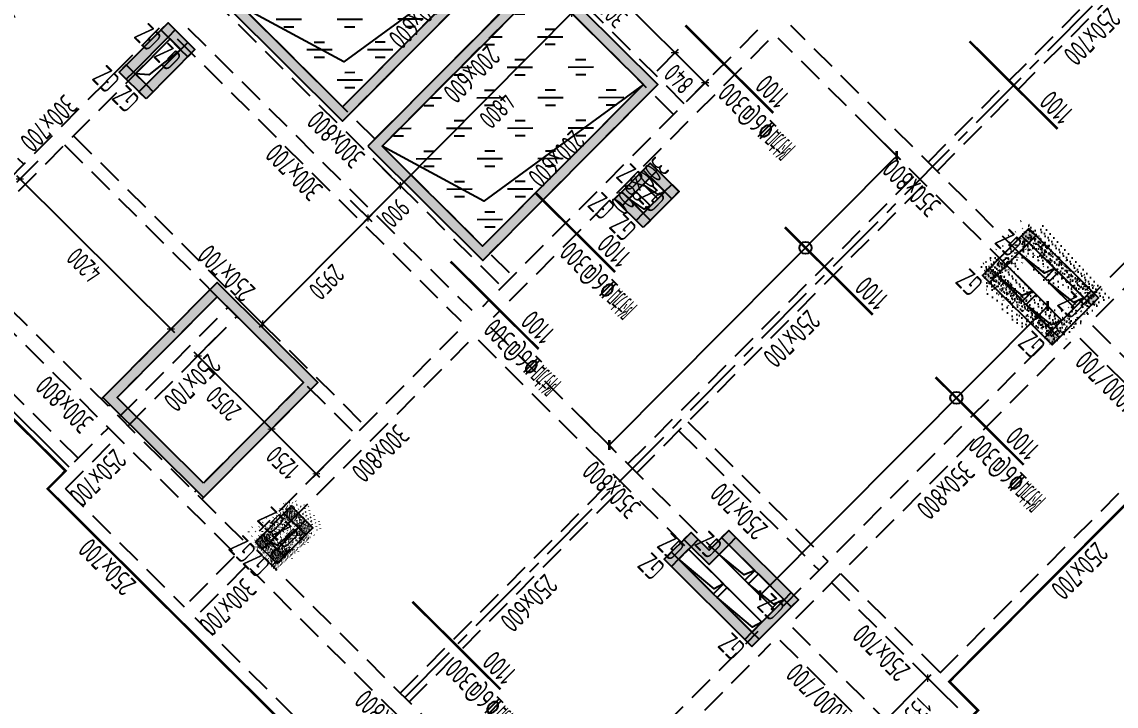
# Model space of a CAD drawing. Extents: x 517450926 to 520131079, y 3499134486 to 3500888201.
# Drawn here: x 518549581 to 518571178, y 3500276105 to 3500289607 of the extents above; entities that cross this region are included whole.
import ezdxf
from ezdxf.enums import TextEntityAlignment as Align

# ---------------------------------------------------------------- set-up
doc = ezdxf.new("R2010")
doc.units = 0
doc.header["$LTSCALE"] = 1000
doc.header["$MEASUREMENT"] = 0
doc.linetypes.add('CENTER', pattern=[2, 1.25, -0.25, 0.25, -0.25])
doc.linetypes.add('DASHED', pattern=[0.75, 0.5, -0.25])
doc.layers.get('0').update_dxf_attribs({"linetype": 'CONTINUOUS'})
doc.layers.get('Defpoints').update_dxf_attribs({"color": 2, "linetype": 'CONTINUOUS'})
for name, color, linetype in [('S_AXIS', 8, 'CENTER'), ('S_AXIS_DIMS', 3, 'CONTINUOUS'), ('S_BEAM', 4, 'DASHED'), ('S_BEAM_SECD_TEXT_HORZ', 9, 'CONTINUOUS'), ('S_BEAM_TEXT_HORZ', 7, 'CONTINUOUS'), ('S_BEAM_TEXT_VERT', 41, 'CONTINUOUS'), ('S_COLU', 2, 'CONTINUOUS'), ('S_COLU_HACH', 15, 'CONTINUOUS'), ('S_COLU_TEXT', 7, 'CONTINUOUS'), ('S_DETL', 7, 'CONTINUOUS'), ('S_DETL_HACH', 254, 'CONTINUOUS'), ('S_FLOR_ENHN', 91, 'DASHED'), ('S_FLOR_TEXT', 51, 'CONTINUOUS'), ('S_HOLE', 201, 'CONTINUOUS'), ('S_PLAN_HACH', 254, 'CONTINUOUS'), ('S_PLAN_REIN', 1, 'CONTINUOUS')]:
    doc.layers.add(name, color=color, linetype=linetype)
doc.styles.add('TH-STYLE3', font='tssdeng.shx', dxfattribs={"width": 0.7, "bigfont": 'tssdchn.shx'})
doc.styles.add('样式 1', font='Tssdeng.shx', dxfattribs={"width": 0.7, "bigfont": 'Tssdchn.shx'})
doc.dimstyles.new('TSSD_100_100', dxfattribs={"dimtxt": 375, "dimasz": 100, "dimexe": 100, "dimexo": 0, "dimgap": 125, "dimtad": 1, "dimdec": 1, "dimdsep": 46, "dimtxsty": 'TH-STYLE3', "dimblk": 'ARCHTICK', "dimcen": -100, "dimdle": 100, "dimclrt": 7, "dimadec": 0, "dimazin": 0, "dimtfac": 1, "dimtdec": 1, "dimtix": 1, "dimtmove": 2, "dimatfit": 3, "dimldrblk": 'ARCHTICK', "dimfxl": 500, "dimfxlon": 1, "dimtolj": 1, "dimtzin": 0, "dimarcsym": 0})
doc.dimstyles.new('TSSD_100_100$0', dxfattribs={"dimtxt": 300, "dimasz": 100, "dimexe": 100, "dimexo": 250, "dimgap": 100, "dimtad": 1, "dimdec": 0, "dimzin": 0, "dimdsep": 46, "dimtxsty": 'TH-STYLE3', "dimblk": '_tsdbk', "dimcen": 0, "dimdle": 100, "dimclrt": 7, "dimadec": 1, "dimazin": 0, "dimtfac": 1, "dimtdec": 0, "dimtix": 1, "dimtmove": 2, "dimatfit": 3, "dimldrblk": '_tsdbk', "dimfxl": 1, "dimtolj": 1, "dimtzin": 0, "dimarcsym": 0})
pattern_1 = [(49.99999999999999, (-4138.909421205521, -3263.730762004852), (71.72601826007536, -6.275213498259504), [7.5, -82.5]), (355, (-4138.909421205521, -3263.730762004852), (-13.8751333613, 75.21921337000119), [6, -66]), (100.45144446, (-4132.93225312233, -3264.253695964813), (57.8508846727112, 68.94399909686294), [6.374019199999998, -70.11421119999997]), (46.18420000000002, (-4138.909421205521, -3243.730761528015), (106.7241330671573, -16.55192807930766), [11.25, -123.75]), (96.63563549, (-4130.015746593475, -3245.110092639923), (93.46619456742285, 97.41186007745506), [9.5610342, -105.171376]), (351.1841639899999, (-4138.909421205521, -3243.730761528015), (93.46619450547733, 97.41186002699904), [9, -99.0000001]), (20.99999999999998, (-4128.909420967102, -3248.730761528015), (59.69070521184618, -40.2618890665339), [7.5, -82.5]), (326.0000000000001, (-4128.909420967102, -3248.730761528015), (24.33153319215817, 72.5150045046853), [6, -66]), (71.45144473999999, (-4123.935195684433, -3252.085919380188), (84.02223767299711, 32.25311528063538), [6.374019000000001, -70.1142112]), (37.50000000000001, (-4138.909421205521, -3263.730762004852), (1.215985531729071, 33.28938538313115), [0, -65.19999999999999, 0, -67, 0, -66.25]), (7.499999999999987, (-4138.909421205521, -3263.730762004852), (26.30695374421486, 39.44117118823603), [0, -38.2, 0, -63.7, 0, -25.25]), (327.4999999999999, (-4161.209421157837, -3263.730761528015), (53.38224361724092, -2.255487173437977), [0, -25, 0, -78, 0, -103.5]), (317.5, (-4171.209421157837, -3263.730761528015), (58.31861693423862, 10.01049823323177), [0, -32.49999999999999, 0, -51.79999999999999, 0, -73.49999999999999])]

# ---------------------------------------------------------------- blocks, each defined once
blk = doc.blocks.new('_ArchTick')
at = {"color": 0, "const_width": 0.25}
blk.add_lwpolyline([(-0.5303300858904549, -0.5303300858895454), (0.5303300858904549, 0.5303300858895454)], dxfattribs=at)
blk = doc.blocks.new('*D239')
at = {"layer": 'Defpoints', "color": 0, "transparency": 16777216}
for p in [(518567458.8843529, 3500276657.563601), (518568090.3897405, 3500276029.516032), (518567138.4198029, 3500275072.304867)]:
    blk.add_point(p, dxfattribs=at)
at = {"layer": 'S_AXIS_DIMS', "color": 0, "lineweight": -2, "transparency": 16777216}
for p, q in [((518566436.3981223, 3500275629.447905), (518567529.4006443, 3500276728.468132)), ((518567813.4070082, 3500276304.98214), (518567387.979821, 3500276728.079893)), ((518566861.4370704, 3500275347.770975), (518566436.0098832, 3500275770.868729))]:
    blk.add_line(p, q, dxfattribs=at)
at = {"layer": 'S_AXIS_DIMS', "color": 0, "lineweight": -2, "transparency": 16777216, "xscale": 100, "yscale": 100, "zscale": 100}
for p, rotation in [((518567458.8843522, 3500276657.563601), 45.15729226536542), ((518566506.9144144, 3500275700.352436), 225.1572922653654)]:
    blk.add_blockref('_ArchTick', p, dxfattribs=dict(at, rotation=rotation))
at = {"layer": 'S_AXIS_DIMS', "color": 7, "transparency": 16777216, "insert": (518567204.4760432, 3500275958.594605), "char_height": 375, "attachment_point": 5, "rotation": 225.15729226536544, "style": 'TH-STYLE3'}
blk.add_mtext('\\A1;1350', dxfattribs=at)
blk = doc.blocks.new('*D276')
at = {"layer": 'Defpoints', "color": 0, "transparency": 16777216}
for p in [(518554953.1363912, 3500282020.209068), (518554505.8648322, 3500281570.474982), (518555839.4429374, 3500281138.75551)]:
    blk.add_point(p, dxfattribs=at)
at = {"layer": 'S_AXIS_DIMS', "color": 0, "lineweight": -2, "transparency": 16777216}
for p, q in [((518554858.4462929, 3500281924.997638), (518554435.3485398, 3500281499.570451)), ((518555463.0759089, 3500280618.505132), (518554434.9603009, 3500281640.991275)), ((518555744.7528386, 3500281043.54408), (518555321.6550856, 3500280618.116893))]:
    blk.add_line(p, q, dxfattribs=at)
at = {"layer": 'S_AXIS_DIMS', "color": 0, "lineweight": -2, "transparency": 16777216, "xscale": 100, "yscale": 100, "zscale": 100}
for p, rotation in [((518554505.8648322, 3500281570.474982), 135.1572922659514), ((518555392.1713779, 3500280689.021424), 315.1572922659514)]:
    blk.add_blockref('_ArchTick', p, dxfattribs=dict(at, rotation=rotation))
at = {"layer": 'S_AXIS_DIMS', "color": 7, "transparency": 16777216, "insert": (518554728.6546919, 3500280908.171543), "char_height": 375, "attachment_point": 5, "rotation": 135.1572922659514, "style": 'TH-STYLE3'}
blk.add_mtext('\\A1;1250', dxfattribs=at)
blk = doc.blocks.new('*D277')
at = {"layer": 'Defpoints', "color": 0, "transparency": 16777216}
for p in [(518553499.5934885, 3500283465.793071), (518553052.3219197, 3500283016.058975), (518554953.1363912, 3500282020.209068)]:
    blk.add_point(p, dxfattribs=at)
at = {"layer": 'S_AXIS_DIMS', "color": 0, "lineweight": -2, "transparency": 16777216}
for p, q in [((518553404.9033804, 3500283370.581631), (518552981.8056276, 3500282945.154444)), ((518554576.7693534, 3500281499.95868), (518552981.4173884, 3500283086.575267)), ((518554858.4462831, 3500281924.997628), (518554435.3485303, 3500281499.570441))]:
    blk.add_line(p, q, dxfattribs=at)
at = {"layer": 'S_AXIS_DIMS', "color": 0, "lineweight": -2, "transparency": 16777216, "xscale": 100, "yscale": 100, "zscale": 100}
for p, rotation in [((518553052.3219197, 3500283016.058975), 135.1572922659514), ((518554505.8648224, 3500281570.474973), 315.1572922659514)]:
    blk.add_blockref('_ArchTick', p, dxfattribs=dict(at, rotation=rotation))
at = {"layer": 'S_AXIS_DIMS', "color": 7, "transparency": 16777216, "insert": (518553558.7299578, 3500282071.690314), "char_height": 375, "attachment_point": 5, "rotation": 135.1572922659514, "style": 'TH-STYLE3'}
blk.add_mtext('\\A1;2050', dxfattribs=at)
blk = doc.blocks.new('*D278')
at = {"layer": 'Defpoints', "color": 0, "transparency": 16777216}
for p in [(518549895.1291022, 3500286861.138081), (518552873.1194119, 3500283899.453811), (518552520.537956, 3500283544.931159)]:
    blk.add_point(p, dxfattribs=at)
at = {"layer": 'S_AXIS_DIMS', "color": 0, "lineweight": -2, "transparency": 16777216}
for p, q in [((518549895.1291022, 3500286861.138081), (518549472.0313544, 3500286435.710899)), ((518549471.6431155, 3500286577.131722), (518552591.4424872, 3500283474.414867)), ((518552873.1194119, 3500283899.453811), (518552450.0216639, 3500283474.026628))]:
    blk.add_line(p, q, dxfattribs=at)
at = {"layer": 'S_AXIS_DIMS', "color": 0, "lineweight": -2, "transparency": 16777216, "xscale": 100, "yscale": 100, "zscale": 100}
for p, rotation in [((518549542.5476465, 3500286506.61543), 135.1572922659514), ((518552520.537956, 3500283544.931159), 315.1572922659514)]:
    blk.add_blockref('_ArchTick', p, dxfattribs=dict(at, rotation=rotation))
at = {"layer": 'S_AXIS_DIMS', "color": 7, "transparency": 16777216, "insert": (518550811.1793885, 3500284804.196635), "char_height": 375, "attachment_point": 5, "rotation": 135.1572922659514, "style": 'TH-STYLE3'}
blk.add_mtext('\\A1;4200', dxfattribs=at)
blk = doc.blocks.new('*D279')
at = {"layer": 'Defpoints', "color": 0, "transparency": 16777216}
for p in [(518562470.8634, 3500288997.88522), (518561848.5714092, 3500288372.167099), (518562444.1619501, 3500287779.837726)]:
    blk.add_point(p, dxfattribs=at)
at = {"layer": 'S_AXIS_DIMS', "color": 0, "lineweight": -2, "transparency": 16777216}
for p, q in [((518562118.281939, 3500288643.362564), (518562541.3796921, 3500289068.789751)), ((518563137.3584712, 3500288335.039555), (518562399.9588687, 3500289068.401512)), ((518562713.872479, 3500288051.033191), (518563136.970232, 3500288476.460378))]:
    blk.add_line(p, q, dxfattribs=at)
at = {"layer": 'S_AXIS_DIMS', "color": 0, "lineweight": -2, "transparency": 16777216, "xscale": 100, "yscale": 100, "zscale": 100}
for p, rotation in [((518562470.8634, 3500288997.88522), 135.1572922659514), ((518563066.4539399, 3500288405.555846), 315.1572922659514)]:
    blk.add_blockref('_ArchTick', p, dxfattribs=dict(at, rotation=rotation))
at = {"layer": 'S_AXIS_DIMS', "color": 7, "transparency": 16777216, "insert": (518562548.2952569, 3500288480.143873), "char_height": 375, "attachment_point": 5, "rotation": 135.1572922659514, "style": 'TH-STYLE3'}
blk.add_mtext('\\A1;840', dxfattribs=at)
blk = doc.blocks.new('*D280')
at = {"layer": 'Defpoints', "color": 0, "transparency": 16777216}
for p in [(518560343.7274613, 3500291113.373983), (518559721.4354727, 3500290487.655864), (518561848.5714071, 3500288372.167103)]:
    blk.add_point(p, dxfattribs=at)
at = {"layer": 'S_AXIS_DIMS', "color": 0, "lineweight": -2, "transparency": 16777216}
for p, q in [((518559991.1460006, 3500290758.851328), (518560414.2437534, 3500291184.278515)), ((518562541.7679257, 3500288927.368929), (518560272.8229301, 3500291183.890276)), ((518562118.2819338, 3500288643.362565), (518562541.3796866, 3500289068.789752))]:
    blk.add_line(p, q, dxfattribs=at)
at = {"layer": 'S_AXIS_DIMS', "color": 0, "lineweight": -2, "transparency": 16777216, "xscale": 100, "yscale": 100, "zscale": 100}
for p, rotation in [((518560343.7274613, 3500291113.373983), 135.1572922659514), ((518562470.8633945, 3500288997.885221), 315.1572922659514)]:
    blk.add_blockref('_ArchTick', p, dxfattribs=dict(at, rotation=rotation))
at = {"layer": 'S_AXIS_DIMS', "color": 7, "transparency": 16777216, "insert": (518561186.9320149, 3500289834.052942), "char_height": 375, "attachment_point": 5, "rotation": 135.1572922659514, "style": 'TH-STYLE3'}
blk.add_mtext('\\A1;3000', dxfattribs=at)
blk = doc.blocks.new('*D282')
at = {"layer": 'Defpoints', "color": 0, "transparency": 16777216}
for p in [(518556465.2288954, 3500286956.3669), (518557049.0493612, 3500286375.743154), (518556114.2003956, 3500286036.16095)]:
    blk.add_point(p, dxfattribs=at)
at = {"layer": 'S_AXIS_DIMS', "color": 0, "lineweight": -2, "transparency": 16777216}
for p, q in [((518556694.5267041, 3500286728.324615), (518557119.953891, 3500286305.226862)), ((518556343.8864398, 3500285666.697844), (518557119.5656521, 3500286446.647685)), ((518556114.2003942, 3500286036.160949), (518556485.3072631, 3500285667.086082))]:
    blk.add_line(p, q, dxfattribs=at)
at = {"layer": 'S_AXIS_DIMS', "color": 0, "lineweight": -2, "transparency": 16777216, "xscale": 100, "yscale": 100, "zscale": 100}
for p, rotation in [((518557049.0493598, 3500286375.743154), 45.15729226595141), ((518556414.4027319, 3500285737.602375), 225.1572922659514)]:
    blk.add_blockref('_ArchTick', p, dxfattribs=dict(at, rotation=rotation))
at = {"layer": 'S_AXIS_DIMS', "color": 7, "transparency": 16777216, "insert": (518556953.3027065, 3500285836.309351), "char_height": 375, "attachment_point": 5, "rotation": 225.1572922659514, "style": 'TH-STYLE3'}
blk.add_mtext('\\A1;900', dxfattribs=at)
blk = doc.blocks.new('*D283')
at = {"layer": 'Defpoints', "color": 0, "transparency": 16777216}
for p in [(518559850.0109386, 3500290359.784417), (518560433.8314097, 3500289779.160666), (518556465.2288954, 3500286956.3669)]:
    blk.add_point(p, dxfattribs=at)
at = {"layer": 'S_AXIS_DIMS', "color": 0, "lineweight": -2, "transparency": 16777216}
for p, q in [((518560079.3087525, 3500290131.742126), (518560504.7359395, 3500289708.644373)), ((518556978.5330729, 3500286304.838618), (518560504.3477004, 3500289850.065197)), ((518556694.5267093, 3500286728.32461), (518557119.9538963, 3500286305.226856))]:
    blk.add_line(p, q, dxfattribs=at)
at = {"layer": 'S_AXIS_DIMS', "color": 0, "lineweight": -2, "transparency": 16777216, "xscale": 100, "yscale": 100, "zscale": 100}
for p, rotation in [((518560433.8314083, 3500289779.160666), 45.15729226595141), ((518557049.049365, 3500286375.743149), 225.1572922659514)]:
    blk.add_blockref('_ArchTick', p, dxfattribs=dict(at, rotation=rotation))
at = {"layer": 'S_AXIS_DIMS', "color": 7, "transparency": 16777216, "insert": (518558963.0170469, 3500287857.088494), "char_height": 375, "attachment_point": 5, "rotation": 225.1572922659514, "style": 'TH-STYLE3'}
blk.add_mtext('\\A1;4800', dxfattribs=at)
blk = doc.blocks.new('*D289')
at = {"layer": 'Defpoints', "color": 0, "transparency": 16777216}
for p in [(518555802.6517954, 3500286346.00366), (518553722.4211717, 3500284254.319985), (518554334.1721113, 3500283645.918698)]:
    blk.add_point(p, dxfattribs=at)
at = {"layer": 'S_AXIS_DIMS', "color": 0, "lineweight": -2, "transparency": 16777216}
for p, q in [((518556059.8800778, 3500286090.183834), (518556485.307265, 3500285667.086082)), ((518556484.9190261, 3500285808.506905), (518554263.655818, 3500283575.014167)), ((518553979.6494541, 3500283998.500159), (518554405.0766413, 3500283575.402407))]:
    blk.add_line(p, q, dxfattribs=at)
at = {"layer": 'S_AXIS_DIMS', "color": 0, "lineweight": -2, "transparency": 16777216, "xscale": 100, "yscale": 100, "zscale": 100}
for p, rotation in [((518556414.4027338, 3500285737.602374), 45.15729226595141), ((518554334.1721101, 3500283645.918698), 225.1572922659514)]:
    blk.add_blockref('_ArchTick', p, dxfattribs=dict(at, rotation=rotation))
at = {"layer": 'S_AXIS_DIMS', "color": 7, "transparency": 16777216, "insert": (518555595.8640826, 3500284471.397123), "char_height": 375, "attachment_point": 5, "rotation": 225.1572922659514, "style": 'TH-STYLE3'}
blk.add_mtext('\\A1;2950', dxfattribs=at)
blk = doc.blocks.new('_tsdbk')
blk.add_line((-1, 0), (0, 0))
at = {"const_width": 0.5}
blk.add_lwpolyline([(-0.7000000000000001, -0.7000000000000001), (0.7000000000000001, 0.7000000000000001)], dxfattribs=at)
blk = doc.blocks.new('*D395')
at = {"layer": 'Defpoints', "color": 0, "transparency": 16777216}
for p in [(518569064.7055166, 3500284756.671466), (518569826.6729677, 3500283998.876348), (518563390.0833151, 3500279050.805443)]:
    blk.add_point(p, dxfattribs=at)
at = {"layer": 'S_FLOR_TEXT', "color": 0, "lineweight": -2, "transparency": 16777216}
for p, q in [((518569241.9668639, 3500284580.380755), (518569897.5775065, 3500283928.360065)), ((518564222.5670507, 3500278363.914864), (518569756.1566832, 3500283927.971809)), ((518563567.3446627, 3500278874.514732), (518564222.9553053, 3500278222.49404))]:
    blk.add_line(p, q, dxfattribs=at)
at = {"layer": 'S_FLOR_TEXT', "color": 0, "lineweight": -2, "transparency": 16777216, "xscale": 100, "yscale": 100, "zscale": 100}
for p, rotation in [((518569826.6729677, 3500283998.876348), 45.1572985824271), ((518564152.0507665, 3500278293.010325), 225.1572985824271)]:
    blk.add_blockref('_tsdbk', p, dxfattribs=dict(at, rotation=rotation))
blk = doc.blocks.new('*D396')
at = {"layer": 'Defpoints', "color": 0, "transparency": 16777216}
for p in [(518566086.7152133, 3500287718.35574), (518566848.6826651, 3500286960.560622), (518560412.0930121, 3500282012.489717)]:
    blk.add_point(p, dxfattribs=at)
at = {"layer": 'S_FLOR_TEXT', "color": 0, "lineweight": -2, "transparency": 16777216}
for p, q in [((518566263.9765608, 3500287542.065029), (518566919.5872042, 3500286890.044337)), ((518561244.5767484, 3500281325.599137), (518566778.1663809, 3500286889.656083)), ((518560589.3543596, 3500281836.199006), (518561244.965003, 3500281184.178314))]:
    blk.add_line(p, q, dxfattribs=at)
at = {"layer": 'S_FLOR_TEXT', "color": 0, "lineweight": -2, "transparency": 16777216, "xscale": 100, "yscale": 100, "zscale": 100}
for p, rotation in [((518566848.6826651, 3500286960.560622), 45.1572985824271), ((518561174.0604639, 3500281254.694598), 225.1572985824271)]:
    blk.add_blockref('_tsdbk', p, dxfattribs=dict(at, rotation=rotation))
blk = doc.blocks.new('*D413')
at = {"layer": 'Defpoints', "color": 0, "transparency": 16777216}
for p in [(518551450.8358488, 3500290673.99116), (518547732.9450281, 3500288673.722334), (518548641.1038342, 3500287770.536167)]:
    blk.add_point(p, dxfattribs=at)
at = {"layer": 'S_AXIS_DIMS', "color": 0, "lineweight": -2, "transparency": 16777216}
for p, q in [((518550652.3195131, 3500291609.169915), (518547662.428735, 3500288602.817802)), ((518550936.3258765, 3500291185.683923), (518550510.8986895, 3500291608.781676)), ((518548087.4676828, 3500288321.140873), (518547662.0404959, 3500288744.238626))]:
    blk.add_line(p, q, dxfattribs=at)
at = {"layer": 'S_AXIS_DIMS', "color": 0, "lineweight": -2, "transparency": 16777216, "xscale": 100, "yscale": 100, "zscale": 100}
for p, rotation in [((518550581.8032207, 3500291538.265384), 45.15729226595141), ((518547732.9450271, 3500288673.722333), 225.1572922659514)]:
    blk.add_blockref('_ArchTick', p, dxfattribs=dict(at, rotation=rotation))
at = {"layer": 'S_AXIS_DIMS', "color": 7, "transparency": 16777216, "insert": (518549378.9507844, 3500289885.630446), "char_height": 375, "attachment_point": 5, "rotation": 225.1572922659514, "style": 'TH-STYLE3'}
blk.add_mtext('\\A1;4040', dxfattribs=at)
blk = doc.blocks.new('A$C04C438BD')
at = {"layer": 'S_COLU_HACH'}
blk.add_hatch(color=256, dxfattribs=at).paths.add_polyline_path([(0, 200), (200, 200), (200, 0), (0, 0)])
at = {"layer": 'S_COLU'}
blk.add_lwpolyline([(0, 200), (200, 200), (200, 0), (0, 0)], close=True, dxfattribs=at)
at = {"layer": 'S_COLU_TEXT', "style": 'TH-STYLE3', "width": 0.65}
blk.add_text('GZ', height=420, dxfattribs=at).set_placement((70, 270))
blk = doc.blocks.new('A$C764F1892')
at = {"layer": 'S_DETL_HACH'}
h = blk.add_hatch(dxfattribs=at)
h.set_pattern_fill('AR-CONC', color=256, scale=10)
h.set_pattern_definition(pattern_1)
h.paths.add_polyline_path([(7850.515097141266, 21904.12101984024), (8450.50827717781, 21905.21817016602), (8450.49149274826, 22905.21816635132), (7850.498312473297, 22904.12101459503)])
h.paths.add_polyline_path([(8050.511734247208, 22104.48706865311), (8050.501663684845, 22704.48640680313), (8250.494855880737, 22704.85211658478), (8250.504926204681, 22104.85277748108)], flags=16)
h = blk.add_hatch(dxfattribs=at)
h.set_pattern_fill('AR-CONC', color=256, scale=10)
h.set_pattern_definition(pattern_1)
h.paths.add_polyline_path([(9800.499990463257, 19804.12101888657), (12600.49999046326, 19804.12101984024), (12600.49999070168, 23004.12101793289), (9800.499990224838, 23004.12101840973)])
h.paths.add_polyline_path([(10000.499989748, 20004.12101984024), (10000.49998998642, 22804.12101840973), (12400.49999070168, 22804.12101840973), (12400.49999046326, 20004.12101984024)], flags=16)
h = blk.add_hatch(dxfattribs=at)
h.set_pattern_fill('AR-CONC', color=256, scale=10)
h.set_pattern_definition(pattern_1)
h.paths.add_polyline_path([(16150.49159932137, 18224.22949886322), (16150.50838398933, 16854.12103271484), (16900.50827765465, 16854.1210308075), (16900.4914932251, 18224.22949838638)])
h.paths.add_polyline_path([(16700.49999237061, 18024.22949886322), (16700.49999213219, 17054.12103176117), (16350.49327778816, 17054.1210308075), (16350.49327778816, 18024.22949934006)], flags=16)
h = blk.add_hatch(dxfattribs=at)
h.set_pattern_fill('AR-CONC', color=256, scale=10)
h.set_pattern_definition(pattern_1)
h.paths.add_polyline_path([(1990.500948905945, 16154.11429738998), (1990.500949382782, 16704.12101459503), (2490.279448986053, 16704.12101411819), (2490.279445171356, 17454.12773084641), (50.52881598472595, 17454.12772512436), (50.52881622314453, 16154.11429595947)])
h.paths.add_polyline_path([(250.5288162231445, 16354.11429595947), (250.5288155078888, 17254.1277256012), (2290.279445886612, 17254.12773084641), (2290.279447793961, 16904.12101411819), (1790.500950098038, 16904.12101411819), (1790.500948905945, 16354.11429738998)], flags=16)
h = blk.add_hatch(dxfattribs=at)
h.set_pattern_fill('AR-CONC', color=256, scale=10)
h.set_pattern_definition(pattern_1)
h.paths.add_polyline_path([(9189.989406347275, 15800.00001716614), (9189.989406347275, 10900.00001478195), (12389.98940658569, 10900.00001478195), (12389.98940682411, 15800.00001764297)])
h.paths.add_polyline_path([(9389.989406108856, 15600.00001716614), (12189.98940730095, 15600.00001716614), (12189.98940682411, 11100.00001478195), (9389.9894053936, 11100.00001430511)], flags=16)
h = blk.add_hatch(dxfattribs=at)
h.set_pattern_fill('AR-CONC', color=256, scale=10)
h.set_pattern_definition(pattern_1)
h.paths.add_polyline_path([(13089.98940634727, 15800.00001811981), (13089.98940634727, 10900.00001573563), (16289.98940682411, 10900.00001621246), (16289.98940753937, 15800.00001811981)])
h.paths.add_polyline_path([(13289.98940634727, 15600.00001811981), (16089.98940706253, 15600.00001859665), (16089.98940682411, 11100.00001621246), (13289.98940634727, 11100.00001621246)], flags=16)
h = blk.add_hatch(dxfattribs=at)
h.set_pattern_fill('AR-CONC', color=256, scale=10)
h.set_pattern_definition(pattern_1)
h.paths.add_polyline_path([(7400.498234510422, 13104.12102031708), (7400.515019416809, 12104.12102556229), (8200.508275270462, 12104.79983234406), (8200.491491317749, 13104.79982852936)])
h.paths.add_polyline_path([(7600.501588582993, 12904.29065513611), (8000.494850635529, 12904.63005590439), (8000.504921197891, 12304.6301984787), (7600.511659383774, 12304.29079771042)], flags=16)
h = blk.add_hatch(dxfattribs=at)
h.set_pattern_fill('AR-CONC', color=256, scale=20)
h.set_pattern_definition([(49.99999999999999, (-4138.909421205521, -3263.730762004852), (143.4520365201507, -12.55042699651901), [15, -165]), (355, (-4138.909421205521, -3263.730762004852), (-27.75026672260001, 150.4384267400024), [12, -132]), (100.45144446, (-4126.955085277557, -3264.776630878448), (115.7017693454224, 137.8879981937259), [12.7480384, -140.2284223999999]), (46.18420000000002, (-4138.909421205521, -3223.730762004852), (213.4482661343145, -33.10385615861533), [22.49999999999999, -247.4999999999999]), (96.63563549, (-4121.122072219849, -3226.489422798157), (186.9323891348457, 194.8237201549101), [19.1220684, -210.342752]), (351.1841639899999, (-4138.909421205521, -3223.730762004852), (186.9323890109547, 194.8237200539981), [18, -198.0000002]), (20.99999999999998, (-4118.909420967102, -3233.730762004852), (119.3814104236924, -80.5237781330678), [15, -165]), (326.0000000000001, (-4118.909420967102, -3233.730762004852), (48.66306638431634, 145.0300090093706), [12, -132]), (71.45144473999999, (-4108.960970401764, -3240.441076755524), (168.0444753459942, 64.50623056127075), [12.748038, -140.2284224]), (37.50000000000001, (-4138.909421205521, -3263.730762004852), (2.431971063458143, 66.5787707662623), [0, -130.4, 0, -134, 0, -132.5]), (7.499999999999987, (-4138.909421205521, -3263.730762004852), (52.61390748842971, 78.88234237647205), [0, -76.39999999999999, 0, -127.4, 0, -50.5]), (327.4999999999999, (-4183.509421110153, -3263.730762004852), (106.7644872344818, -4.510974346875955), [0, -50, 0, -156, 0, -207]), (317.5, (-4203.509421348572, -3263.730762004852), (116.6372338684772, 20.02099646646354), [0, -64.99999999999999, 0, -103.6, 0, -147])])
h.paths.add_polyline_path([(50.49941372871399, 9053.877811431885), (50.49940848350525, 7753.864378929138), (1990.49940943718, 7753.864379405975), (1990.499415636063, 9053.877812385559)])
h.paths.add_polyline_path([(1790.499414682388, 8853.877812385559), (1790.499409914017, 7953.864379882812), (250.4994089603424, 7953.864379405975), (250.4994122982025, 8853.877812385559)], flags=16)
at = {"layer": 'S_DETL'}
for points in [[(7850.498312473297, 22904.12101459503), (8450.49149274826, 22905.21816635132), (8450.50827717781, 21905.21817016602), (7850.515097141266, 21904.12101984024)], [(9800.499990224838, 23004.12101840973), (12600.49999070168, 23004.12101793289), (12600.49999046326, 19804.12101984024), (9800.499990463257, 19804.12101888657)], [(8050.501663684845, 22704.48640680313), (8250.494855880737, 22704.85211658478), (8250.504926204681, 22104.85277748108), (8050.511734247208, 22104.48706865311)], [(10000.49998998642, 22804.12101840973), (12400.49999070168, 22804.12101840973), (12400.49999046326, 20004.12101984024), (10000.499989748, 20004.12101984024)], [(16150.49159932137, 18224.22949886322), (16900.4914932251, 18224.22949838638), (16900.50827765465, 16854.1210308075), (16150.50838398933, 16854.12103271484)], [(16700.49999237061, 18024.22949886322), (16350.49327778816, 18024.22949934006), (16350.49327778816, 17054.1210308075), (16700.49999213219, 17054.12103176117)], [(50.52881598472595, 17454.12772512436), (50.52881622314453, 16154.11429595947), (1990.500948905945, 16154.11429738998), (1990.500949382782, 16704.12101459503), (2490.279448986053, 16704.12101411819), (2490.279445171356, 17454.12773084641)], [(250.5288155078888, 17254.1277256012), (250.5288162231445, 16354.11429595947), (1790.500948905945, 16354.11429738998), (1790.500950098038, 16904.12101411819), (2290.279447793961, 16904.12101411819), (2290.279445886612, 17254.12773084641)], [(12389.98940682411, 15800.00001764297), (9189.989406347275, 15800.00001716614), (9189.989406347275, 10900.00001478195), (12389.98940658569, 10900.00001478195)], [(16289.98940753937, 15800.00001811981), (13089.98940634727, 15800.00001811981), (13089.98940634727, 10900.00001573563), (16289.98940682411, 10900.00001621246)], [(12189.98940730095, 15600.00001716614), (9389.989406108856, 15600.00001716614), (9389.9894053936, 11100.00001430511), (12189.98940682411, 11100.00001478195)], [(16089.98940706253, 15600.00001859665), (13289.98940634727, 15600.00001811981), (13289.98940634727, 11100.00001621246), (16089.98940682411, 11100.00001621246)], [(7400.498234510422, 13104.12102031708), (8200.491491317749, 13104.79982852936), (8200.508275270462, 12104.79983234406), (7400.515019416809, 12104.12102556229)], [(7600.501588582993, 12904.29065513611), (8000.494850635529, 12904.63005590439), (8000.504921197891, 12304.6301984787), (7600.511659383774, 12304.29079771042)], [(50.49940848350525, 7753.864378929138), (50.49941372871399, 9053.877811431885), (1990.499415636063, 9053.877812385559), (1990.49940943718, 7753.864379405975)], [(250.4994089603424, 7953.864379405975), (250.4994122982025, 8853.877812385559), (1790.499414682388, 8853.877812385559), (1790.499409914017, 7953.864379882812)]]:
    blk.add_lwpolyline(points, close=True, dxfattribs=at)
at = {"layer": 'S_COLU'}
for p in [(7850.498312473297, 22704.12101459503), (8250.491510868073, 22704.12101507187), (7850.511740446091, 21904.1210193634), (8250.504939317703, 21904.1210193634), (16150.49159932137, 18024.22949886322), (16700.49150443077, 18023.55135250092), (50.52881598472595, 17254.1277256012), (2290.279446363449, 17254.12774038315), (16150.50329518318, 16854.12103176117), (16700.50320076942, 16853.44288539886), (2290.279446601868, 16704.12101411819), (50.52881622314453, 16154.11429595947), (1790.500949144363, 16154.1143078804), (7400.860597610474, 12904.12168312073), (8000.491502523422, 12904.12168312073), (7401.53940987587, 12104.12189483643), (8001.170315027237, 12104.12189483643), (50.49941372871399, 8853.877811908722), (1790.499414682388, 8853.877811431885), (50.49941372871399, 7753.864379405975), (1790.499414682388, 7753.864378929138)]:
    blk.add_blockref('A$C04C438BD', p, dxfattribs=at)

msp = doc.modelspace()

# ---------------------------------------------------------------- hatches: boundary and pattern name
at = {"layer": 'S_PLAN_HACH', "transparency": 33554559}
h = msp.add_hatch(dxfattribs=at)
h.set_pattern_fill('GOST_GLASS', color=256, scale=100)
h.set_pattern_definition([(180.1572922659514, (518631680.1667312, 3500151261.533733), (-601.6448977409144, 598.3505803643253), [500, -700]), (180.1572922659514, (518631529.7555311, 3500151411.121354), (-601.6448977409144, 598.3505803643253), [200, -1000]), (180.1572922659514, (518631530.5791103, 3500151111.122533), (-601.6448977409144, 598.3505803643253), [200, -1000])])
h.paths.add_polyline_path([(518555910.0615277, 3500287931.598578), (518553924.7346543, 3500289906.054758), (518557097.9678192, 3500293096.758677), (518559083.2946926, 3500291122.302498)])
h = msp.add_hatch(dxfattribs=at)
h.set_pattern_fill('GOST_GLASS', color=256, scale=100)
h.set_pattern_definition([(180.1572922659514, (518634445.4434474, 3500148511.398339), (-601.6448977409144, 598.3505803643253), [500, -700]), (180.1572922659514, (518634295.0322474, 3500148660.98596), (-601.6448977409144, 598.3505803643253), [200, -1000]), (180.1572922659514, (518634295.8558266, 3500148360.987139), (-601.6448977409144, 598.3505803643253), [200, -1000])])
h.paths.add_polyline_path([(518558675.338244, 3500285181.463184), (518556690.0113705, 3500287155.919363), (518559863.2445354, 3500290346.623283), (518561848.5714089, 3500288372.167104)])

# ---------------------------------------------------------------- linework, layer by layer
at = {"layer": 'S_AXIS'}
msp.add_line((518557137.0702653, 3500276274.73978), (518573250.0430603, 3500292476.42514), dxfattribs=at)
at = {"layer": 'S_BEAM', "linetype": 'ByBlock'}
msp.add_line((518550513.1264592, 3500280817.410746), (518532822.428273, 3500298411.209506), dxfattribs=at)
at = {"layer": 'S_BEAM'}
for p, q in [((518562655.7108272, 3500287992.55132), (518556912.4438151, 3500293704.370978)), ((518562444.1619508, 3500287779.837726), (518556700.8949387, 3500293491.657384)), ((518567467.2218016, 3500286839.029628), (518573161.412397, 3500292564.570505)), ((518567644.483129, 3500286662.738897), (518573338.6737246, 3500292388.279774)), ((518555910.061524, 3500287931.598574), (518559083.2946925, 3500291122.302493)), ((518556051.870586, 3500287790.56599), (518559225.1037545, 3500290981.269909)), ((518556548.2023039, 3500287296.951944), (518559721.4354724, 3500290487.655864)), ((518556690.011366, 3500287155.919361), (518559863.2445344, 3500290346.62328)), ((518553527.6617618, 3500290300.953466), (518559270.928784, 3500284589.133804)), ((518553316.1128839, 3500290088.239872), (518559059.3799061, 3500284376.420209)), ((518546836.8916155, 3500289564.869383), (518549619.8944808, 3500286797.104909)), ((518552292.461929, 3500289484.386643), (518548202.5169979, 3500285371.923822)), ((518552858.1452223, 3500289485.9396), (518558459.6031848, 3500283915.152518)), ((518570356.581401, 3500283965.490748), (518564755.1234762, 3500289536.277829)), ((518570533.5159027, 3500284037.040969), (518575998.1759722, 3500289531.787623)), ((518552505.1755232, 3500289272.837767), (518548415.2305911, 3500285160.374946)), ((518552646.5963458, 3500289273.226007), (518558248.0543084, 3500283702.438925)), ((518564100.9422157, 3500289445.739667), (518558671.8928827, 3500283986.799813)), ((518570109.7743776, 3500283717.32489), (518564508.3164528, 3500289288.111971)), ((518570781.6817616, 3500283790.233946), (518576246.3418312, 3500289284.980601)), ((518564313.6558094, 3500289234.190791), (518558884.6064762, 3500283775.250937)), ((518558675.3382406, 3500285181.46318), (518561848.571409, 3500288372.167099)), ((518558817.1473026, 3500285040.430596), (518561990.380471, 3500288231.134515)), ((518550601.2356363, 3500287358.415415), (518556344.50258, 3500281646.59583)), ((518550424.9449065, 3500287181.154086), (518556168.21185, 3500281469.334502)), ((518561543.853137, 3500280883.048904), (518567227.2125156, 3500286597.698932)), ((518561721.1144578, 3500280706.758168), (518567404.4738308, 3500286421.408189)), ((518553946.5604823, 3500279377.262518), (518548345.1025229, 3500284948.049602)), ((518553735.0116058, 3500279164.548925), (518548133.5536463, 3500284735.336008)), ((518553296.5784259, 3500284325.244246), (518551145.831514, 3500282162.656047)), ((518550689.41719, 3500280994.672074), (518547463.2575601, 3500284203.160665)), ((518553438.3874883, 3500284184.211662), (518551287.6405764, 3500282021.623463)), ((518551500.3541589, 3500281810.0746), (518553651.1010689, 3500283972.6628)), ((518551677.6154869, 3500281633.783869), (518553828.3623971, 3500283796.372069)), ((518558177.5736729, 3500283489.75905), (518554264.2718982, 3500279554.912256)), ((518558831.7549198, 3500283580.297187), (518564433.2126724, 3500278009.509887)), ((518564610.147382, 3500278081.060331), (518570039.1967084, 3500283540.000192)), ((518570711.104074, 3500283612.909269), (518572625.5264375, 3500281708.969376)), ((518558390.2872667, 3500283278.210174), (518554476.9854835, 3500279343.363371)), ((518558584.9478877, 3500283332.131338), (518564186.4056403, 3500277761.344038)), ((518564858.3132411, 3500277834.253308), (518570287.3625676, 3500283293.193169)), ((518570464.2970526, 3500283364.743409), (518572378.719415, 3500281460.803517)), ((518555140.0962367, 3500282491.82065), (518552989.3493248, 3500280329.23245)), ((518555281.9052991, 3500282350.788065), (518553131.1583871, 3500280188.199866)), ((518562725.9717339, 3500281717.147847), (518565491.2484528, 3500278967.01245)), ((518550090.0283268, 3500280391.983987), (518551288.8052822, 3500281597.361005)), ((518562549.6810029, 3500281539.886519), (518565314.9577222, 3500278789.751122)), ((518550443.5803848, 3500280392.954585), (518551466.0666096, 3500281421.070274)), ((518567707.0150526, 3500276763.378319), (518572378.719415, 3500281460.803517)), ((518557048.4396007, 3500276362.885148), (518561297.0461143, 3500280634.883046)), ((518550443.5803848, 3500280392.954585), (518552783.4299143, 3500278065.916944)), ((518557225.7009282, 3500276186.594416), (518561474.3074347, 3500280458.592309)), ((518553770.6580036, 3500279058.580379), (518552783.4299137, 3500278065.916943)), ((518559937.7992436, 3500273489.346242), (518554336.3412826, 3500279060.133324)), ((518553983.3715973, 3500278847.031503), (518552996.1435074, 3500277854.368067)), ((518559690.992221, 3500273241.180383), (518554089.53426, 3500278811.967465)), ((518565739.4143117, 3500278720.205427), (518567707.0150529, 3500276763.378319)), ((518565563.1235816, 3500278542.944099), (518568097.9605724, 3500276021.986653)), ((518552996.1435077, 3500277854.368066), (518558721.6843921, 3500272160.177484)), ((518560167.6209692, 3500273614.074874), (518564115.8281545, 3500277584.019587)), ((518564787.7355378, 3500277656.928647), (518567269.3941395, 3500275188.858412)), ((518564540.9285154, 3500277408.762787), (518567022.5871169, 3500274940.692553)), ((518560415.7868288, 3500273367.267852), (518564363.9940141, 3500277337.212564))]:
    msp.add_line(p, q, dxfattribs=at)
at = {"layer": 'S_BEAM', "linetype": 'Continuous'}
for p, q in [((518567884.2763805, 3500276587.087588), (518579625.2390234, 3500288392.692028)), ((518550090.0283267, 3500280391.983987), (518561505.6578591, 3500269038.860937)), ((518567884.2763808, 3500276587.087588), (518568451.5126307, 3500276022.957251))]:
    msp.add_line(p, q, dxfattribs=at)
at = {"layer": 'S_FLOR_ENHN', "linetype": 'ByBlock', "const_width": 50}
msp.add_lwpolyline([(518561505.6578245, 3500269038.860927), (518568451.5126308, 3500276022.95725), (518567884.276391, 3500276587.087598), (518579625.2390232, 3500288392.692028), (518547646.9428855, 3500320195.185275), (518548140.9095122, 3500320691.871516), (518541369.5486239, 3500327426.152648), (518523211.3891401, 3500309168.067163), (518523955.8867191, 3500308427.646091), (518522863.068485, 3500307328.811169), (518532328.8233786, 3500297914.886174), (518532751.9288313, 3500298340.321918), (518550442.6101673, 3500280746.506216), (518550090.0274952, 3500280391.984814)], close=True, dxfattribs=at)
at = {"layer": 'S_FLOR_TEXT'}
for centre in [(518565047.4871342, 3500285149.447901), (518568025.4774373, 3500282187.763627)]:
    msp.add_circle(centre, 119.9999551789678, dxfattribs=at)
at = {"layer": 'S_HOLE'}
for points in [[(518559083.2946945, 3500291122.302493), (518555936.1569541, 3500288817.826847), (518553924.734656, 3500289906.054758)], [(518552717.8938778, 3500289061.28413), (518552084.5195411, 3500288562.929686), (518551821.0909888, 3500288584.986893)], [(518561848.5714093, 3500288372.167099), (518558701.4336689, 3500286067.691453), (518556690.0113708, 3500287155.919363)], [(518562271.5594369, 3500286259.078543), (518562144.9082594, 3500286193.835377), (518561845.9481423, 3500286398.368725)], [(518561990.4618253, 3500285974.501458), (518561863.8106478, 3500285909.258291), (518561564.8505307, 3500286113.79164)], [(518569968.9968348, 3500284738.780952), (518569762.2249634, 3500284649.788046), (518569264.6595123, 3500285051.449987)], [(518569528.4174042, 3500284295.514813), (518569321.6455328, 3500284206.521907), (518568824.0800817, 3500284608.183848)], [(518570550.4924085, 3500284160.469362), (518570343.7205371, 3500284071.476456), (518569846.155086, 3500284473.138397)], [(518570109.774377, 3500283717.324889), (518569903.0025057, 3500283628.331983), (518569405.4370546, 3500284029.993924)], [(518555041.1290579, 3500279626.990194), (518554611.8363633, 3500279278.40738), (518554477.6667119, 3500279345.032186)], [(518564045.7059795, 3500278782.722719), (518563838.9341081, 3500278693.729813), (518563341.368657, 3500279095.391754)], [(518563427.8053494, 3500278515.7906), (518563242.7699587, 3500278417.216809), (518562546.1852698, 3500279004.728859)], [(518564627.1234573, 3500278204.488759), (518564420.3515859, 3500278115.495853), (518563922.7861348, 3500278517.157794)], [(518564186.4056337, 3500277761.344044), (518564001.370243, 3500277662.770253), (518563304.7855541, 3500278250.282303)]]:
    msp.add_lwpolyline(points, dxfattribs=at)
for points in [[(518552033.8093562, 3500288373.43327), (518551821.0909893, 3500288584.986893), (518552505.1755231, 3500289272.837767), (518552717.89389, 3500289061.284143)], [(518562130.5268757, 3500286117.269154), (518561846.9086881, 3500286399.334385), (518561987.9413067, 3500286541.143482), (518562271.5594944, 3500286259.07825)], [(518561849.4292416, 3500285832.692396), (518561565.811142, 3500286114.75754), (518561706.8437259, 3500286256.566602), (518561990.4618255, 3500285974.501458)], [(518569775.0939382, 3500284543.810454), (518569264.5812063, 3500285051.527864), (518569458.4841235, 3500285246.498346), (518569968.9968554, 3500284738.780935)], [(518569334.5145076, 3500284100.544315), (518568824.0017757, 3500284608.261725), (518569017.9046929, 3500284803.232207), (518569528.4174249, 3500284295.514796)], [(518570356.5895119, 3500283965.498864), (518569846.07678, 3500284473.216275), (518570039.9796972, 3500284668.186756), (518570550.4924291, 3500284160.469346)], [(518569915.8714805, 3500283522.354391), (518569405.3587486, 3500284030.071802), (518569599.2616658, 3500284225.042283), (518570109.7743977, 3500283717.324872)], [(518554618.7947102, 3500279202.330616), (518554478.8678138, 3500279341.49134), (518554901.202162, 3500279766.150919), (518555041.1290584, 3500279626.990195)], [(518563233.8810257, 3500278320.798594), (518562546.18527, 3500279004.728859), (518562740.1096203, 3500279199.720892), (518563427.805376, 3500278515.790627)], [(518563851.8030829, 3500278587.752221), (518563341.290351, 3500279095.469632), (518563535.1932682, 3500279290.440113), (518564045.7060001, 3500278782.722703)], [(518564433.2205607, 3500278009.518261), (518563922.7078288, 3500278517.235672), (518564116.610746, 3500278712.206153), (518564627.1234779, 3500278204.488742)], [(518563992.48131, 3500277566.352038), (518563304.7855543, 3500278250.282303), (518563498.7099046, 3500278445.274336), (518564186.4056603, 3500277761.34407)]]:
    msp.add_lwpolyline(points, close=True, dxfattribs=at)
at = {"layer": 'S_PLAN_HACH', "transparency": 33554559}
for points in [[(518555910.0615277, 3500287931.598578), (518553924.7346543, 3500289906.054758), (518557097.9678192, 3500293096.758677), (518559083.2946926, 3500291122.302498)], [(518558675.338244, 3500285181.463184), (518556690.0113705, 3500287155.919363), (518559863.2445354, 3500290346.623283), (518561848.5714089, 3500288372.167104)]]:
    msp.add_lwpolyline(points, close=True, dxfattribs=at)
at = {"layer": 'S_PLAN_REIN', "const_width": 50}
for points in [[(518562675.8503282, 3500289537.273232), (518564413.0125019, 3500287809.622921)], [(518568285.8570221, 3500289222.096334), (518570023.0191958, 3500287494.446022)], [(518559720.0245554, 3500286231.901185), (518561290.5529947, 3500284669.972199)], [(518564639.2684956, 3500285555.430926), (518566376.4306693, 3500283827.780615)], [(518558042.8145193, 3500284878.729491), (518559779.976693, 3500283151.079179)], [(518567617.2587989, 3500282593.746652), (518569354.4209726, 3500280866.096341)], [(518557289.2513638, 3500278164.947092), (518559026.4135374, 3500276437.296781)]]:
    msp.add_lwpolyline(points, dxfattribs=at)

# ---------------------------------------------------------------- block references
at = {"layer": 'S_DETL', "rotation": 135.1572922454761}
msp.add_blockref('A$C764F1892', (518576333.8077895, 3500289621.09769), dxfattribs=at)

# ---------------------------------------------------------------- texts
at = {"layer": 'S_BEAM_SECD_TEXT_HORZ', "linetype": 'Continuous', "width": 0.7}
for s, rotation, style, p in [('200x600', 225.1572929705051, 'TH-STYLE3', (518557240.9595887, 3500289781.268856)), ('250x700', 225.1572929705051, 'TH-STYLE3', (518570563.7179871, 3500289453.764794)), ('200x600', 225.1572929705051, 'TH-STYLE3', (518558319.4051296, 3500288708.728362)), ('300x800', 135.1572881541092, 'TH-STYLE3', (518555918.6357847, 3500287430.855746)), ('200x600', 225.1572929705051, 'TH-STYLE3', (518559993.920601, 3500287043.381735)), ('250x700', 135.1572881541092, 'TH-STYLE3', (518553756.6254569, 3500284787.824191)), ('250x700', 225.1572929705051, 'TH-STYLE3', (518564634.9337052, 3500283492.338637)), ('250x700', 225.1572929705051, 'TH-STYLE3', (518552803.7665776, 3500282621.853807)), ('250x700', 225.1572929705051, 'TH-STYLE3', (518550940.8012998, 3500280748.631705)), ('250x700', 135.1572881541092, 'TH-STYLE3', (518563874.7483134, 3500280089.204343)), ('250x700', 135.1572881541092, 'TH-STYLE3', (518551403.1503256, 3500278990.744035)), ('250x700', 225.1572978134186, '样式 1', (518570316.928982, 3500278910.391511)), ('250x600', 225.1572929705051, 'TH-STYLE3', (518559448.5873551, 3500278277.438025)), ('250x700', 135.1572881541092, 'TH-STYLE3', (518566684.3403642, 3500277294.996264))]:
    msp.add_text(s, height=400, rotation=rotation, dxfattribs=dict(at, style=style)).set_placement(p, align=Align.CENTER)
at = {"layer": 'S_BEAM_TEXT_HORZ', "linetype": 'Continuous', "style": '样式 1', "width": 0.7}
for s, p in [('300x700', (518555093.3680454, 3500286782.91503)), ('350x800', (518567280.5769199, 3500286474.09434)), ('350x1000/700', (518571392.0520453, 3500282385.131659)), ('300x800', (518550561.043519, 3500282199.391479)), ('350x800', (518561357.2084008, 3500280518.113692)), ('350x1000/700', (518565682.384804, 3500276216.619858)), ('350x800', (518556861.7947591, 3500275997.94982))]:
    msp.add_text(s, height=400, rotation=135.1572881541092, dxfattribs=at).set_placement(p, align=Align.CENTER)
at = {"layer": 'S_BEAM_TEXT_VERT', "linetype": 'Continuous', "style": '样式 1', "width": 0.7}
for s, p in [('300x700', (518549966.717182, 3500287742.647434)), ('300x800', (518561631.6119336, 3500286507.67519)), ('300x800', (518556514.7880251, 3500281230.430642)), ('350x800', (518567671.4421079, 3500280500.915748)), ('300x700', (518553500.7206153, 3500278199.768875))]:
    msp.add_text(s, height=400, rotation=225.1572978134186, dxfattribs=at).set_placement(p, align=Align.CENTER)
at = {"layer": 'S_FLOR_TEXT', "style": 'TH-STYLE3', "width": 0.7}
for s, p in [('附加%%1326@300', (518564871.4637453, 3500287142.436857)), ('1100', (518564757.2834677, 3500288149.277147)), ('1100', (518570367.2901616, 3500287834.100249)), ('1100', (518561634.8239605, 3500285009.626426)), ('附加%%1326@300', (518561749.0042379, 3500284002.786135)), ('1100', (518566720.7016351, 3500284167.434842)), ('1100', (518560129.8497189, 3500283496.366304)), ('附加%%1326@300', (518560246.5711356, 3500282492.081143)), ('1100', (518569698.6919384, 3500281205.750567)), ('附加%%1326@300', (518569812.8722158, 3500280198.910277)), ('1100', (518559370.6845033, 3500276776.951007)), ('附加%%1326@300', (518559484.8647807, 3500275770.110717))]:
    msp.add_text(s, height=400, rotation=135.1572881541092, dxfattribs=at).set_placement(p)

# ---------------------------------------------------------------- dimensions: what is measured, and where the dimension line sits
at = {"layer": 'S_AXIS_DIMS'}
for base, p1, p2, angle, picture, middle in [((518547732.9450281, 3500288673.722334), (518551450.8358489, 3500290673.991161), (518548641.1038343, 3500287770.536167), 225.1572922659473, '*D413', (518549378.9507844, 3500289885.630446)), ((518552520.537956, 3500283544.931159), (518549895.1291024, 3500286861.138081), (518552873.1194119, 3500283899.453811), 135.157292265952, '*D278', (518550811.1793885, 3500284804.196635)), ((518554334.1721113, 3500283645.918698), (518555802.6517953, 3500286346.00366), (518553722.4211714, 3500284254.319985), 225.1572922659514, '*D289', (518555595.8640826, 3500284471.397123)), ((518553052.3219197, 3500283016.058975), (518554953.1363912, 3500282020.209068), (518553499.5934885, 3500283465.793071), 135.157292265952, '*D277', (518553558.7299578, 3500282071.690314)), ((518554505.8648322, 3500281570.474982), (518555839.442937, 3500281138.75551), (518554953.1363912, 3500282020.209068), 135.157292265952, '*D276', (518554728.6546919, 3500280908.171543))]:
    dim = msp.add_linear_dim(base=base, p1=p1, p2=p2, angle=angle, dimstyle='TSSD_100_100$0', override={"dimtxt": 375, "dimexo": 0, "dimgap": 125, "dimdec": 1, "dimzin": 8, "dimblk": 'ArchTick', "dimcen": -100, "dimadec": 0, "dimtdec": 1, "dimldrblk": 'ArchTick', "dimfxl": 500, "dimfxlon": 1}, dxfattribs=at)
    dim.commit()
    dim.dimension.update_dxf_attribs({"geometry": picture, "text_midpoint": middle})
for base, p1, p2, angle, picture, middle in [((518560343.7274613, 3500291113.373983), (518561848.5714074, 3500288372.167103), (518559721.4354724, 3500290487.655864), 135.1572922659511, '*D280', (518561186.9320149, 3500289834.052942)), ((518560433.8314097, 3500289779.160666), (518556465.2288954, 3500286956.3669), (518559850.0109386, 3500290359.784417), 225.1572922659473, '*D283', (518558963.0170469, 3500287857.088494)), ((518562470.8634, 3500288997.88522), (518562444.1619502, 3500287779.837726), (518561848.571409, 3500288372.167099), 135.1572922659511, '*D279', (518562548.2952569, 3500288480.143873)), ((518557049.0493612, 3500286375.743154), (518556114.2003955, 3500286036.160949), (518556465.2288954, 3500286956.3669), 225.1572922659473, '*D282', (518556953.3027065, 3500285836.309351)), ((518567458.8843529, 3500276657.563601), (518567138.4198031, 3500275072.304868), (518568090.3897406, 3500276029.516032), 225.1572922653577, '*D239', (518567204.4760432, 3500275958.594605))]:
    dim = msp.add_linear_dim(base=base, p1=p1, p2=p2, angle=angle, dimstyle='TSSD_100_100', dxfattribs=at)
    dim.commit()
    dim.dimension.update_dxf_attribs({"geometry": picture, "text_midpoint": middle})
at = {"layer": 'S_FLOR_TEXT'}
for p1, p2, distance, picture, middle in [((518560412.0930124, 3500282012.489717), (518566086.7152135, 3500287718.355741), -1074.6384691778721, '*D396', (518564011.3715644, 3500284107.62761)), ((518563390.0833155, 3500279050.805443), (518569064.7055166, 3500284756.671466), -1074.638468125015, '*D395', (518566989.361867, 3500281145.943336))]:
    dim = msp.add_aligned_dim(p1=p1, p2=p2, distance=distance, text=' ', dimstyle='TSSD_100_100$0', dxfattribs=at)
    dim.commit()
    dim.dimension.update_dxf_attribs({"geometry": picture, "text_midpoint": middle})

doc.saveas('drawing.dxf')
